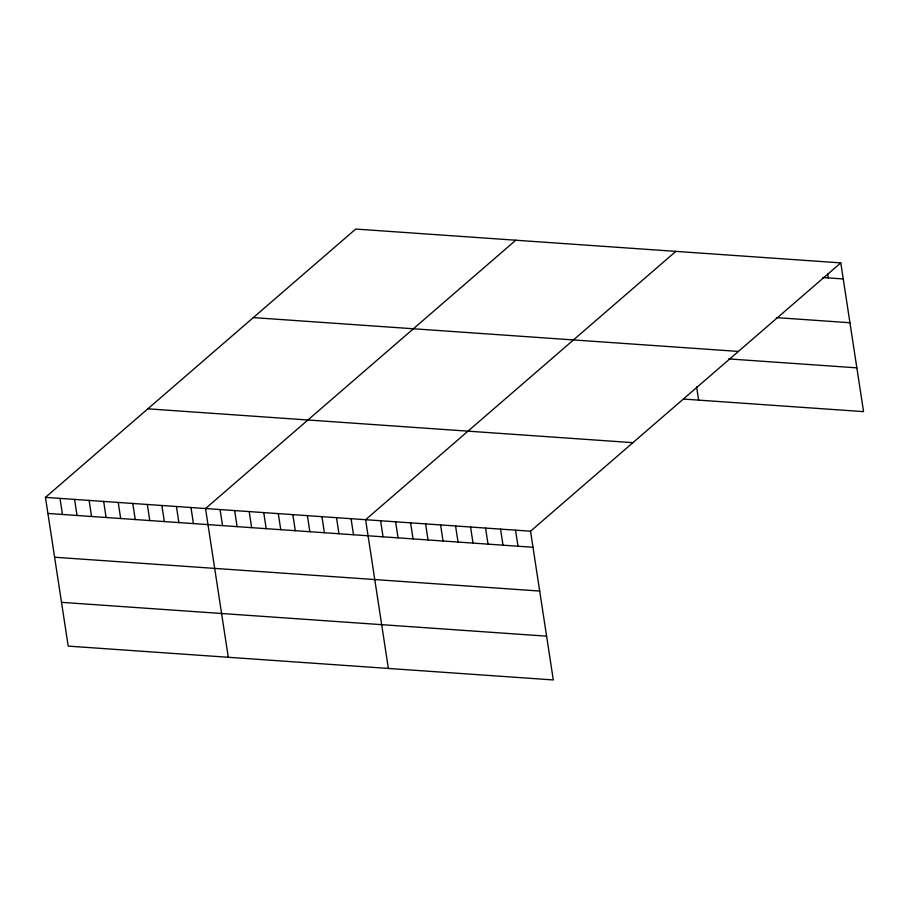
<?xml version="1.0" encoding="UTF-8"?>
<svg xmlns="http://www.w3.org/2000/svg" width="909" height="909" viewBox="0 0 909 909"><rect width="100%" height="100%" fill="white"/><g stroke="black" fill="none" stroke-linecap="round" stroke-linejoin="round"><path stroke-width="1.36" d="M840.791 262.883L530.538 531.208L553.297 679.943L68.209 646.117L45.45 497.371L355.703 229.057L840.791 262.883L863.55 411.629L684.068 399.108M515.778 240.215L205.525 508.54L228.284 657.275M675.864 251.384L365.611 519.698L388.37 668.445M822.804 277.529L843.245 278.961M776.343 317.605L849.949 322.74M253.316 317.605L738.403 351.431M728.723 358.907L856.846 367.85M147.837 408.823L632.925 442.66M45.45 497.371L530.538 531.208M47.904 513.449L532.992 547.275M54.608 557.228L539.696 591.055M61.517 602.337L546.593 636.164M827.644 273.893L828.258 277.915M696.589 386.859L698.623 400.13M515.539 530.163L518.005 546.229M500.552 529.106L503.007 545.184M485.554 528.061L488.019 544.139M470.567 527.015L473.021 543.093M455.568 525.97L458.034 542.048M440.57 524.925L443.035 541.003M425.582 523.879L428.037 539.957M410.584 522.834L413.05 538.912M395.597 521.789L398.051 537.867M380.598 520.743L383.064 536.821M351.056 518.687L353.51 534.753M336.5 517.676L338.966 533.742M321.945 516.653L324.411 532.731M307.401 515.642L309.855 531.72M292.846 514.63L295.3 530.697M278.29 513.608L280.756 529.686M263.735 512.596L266.201 528.674M249.191 511.585L251.645 527.652M234.636 510.563L237.09 526.641M220.08 509.551L222.546 525.629M190.981 507.517L193.435 523.595M176.426 506.506L178.88 522.584M161.87 505.495L164.336 521.561M147.315 504.472L149.78 520.55M132.771 503.461L135.225 519.539M118.215 502.45L120.67 518.516M103.66 501.427L106.114 517.505M89.105 500.416L91.57 516.494M74.561 499.405L77.015 515.471M60.005 498.382L62.46 514.46"/></g></svg>
